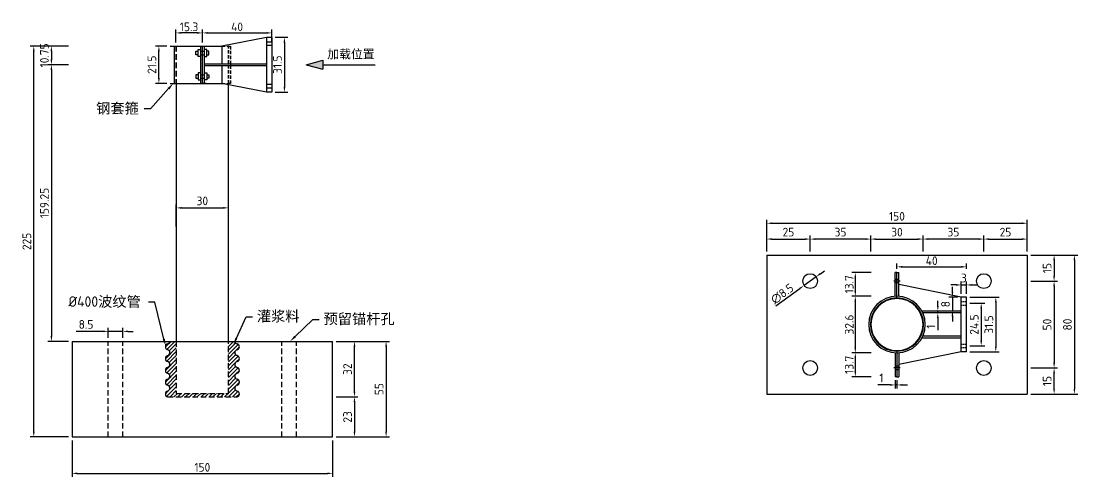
# Model space of a CAD drawing. Header units: millimetres. Extents: x 2537 to 35994, y -14212 to 3650.
# Drawn here: x 15803 to 21889, y -11305 to -8682 of the extents above; entities that cross this region are included whole.
import ezdxf
from ezdxf import colors
from ezdxf.entities.mleader import LeaderData, LeaderLine
from ezdxf.math import Vec2, Vec3

# ---------------------------------------------------------------- set-up
doc = ezdxf.new("R2010")
doc.units = ezdxf.units.MM
doc.linetypes.add('CENTER', pattern=[50.8, 31.75, -6.35, 6.35, -6.35])
doc.linetypes.add('HIDDEN', pattern=[9.525, 6.35, -3.175])
doc.styles.get("Standard").update_dxf_attribs({"font": 'tssdeng.shx'})
doc.dimstyles.new('ISO-25', dxfattribs={"dimtxt": 50, "dimasz": 30, "dimexe": 20, "dimexo": 20, "dimgap": 10, "dimtad": 1, "dimlfac": 0.1, "dimdsep": 46, "dimtxsty": 'Standard', "dimcen": 30, "dimadec": 0, "dimazin": 0, "dimtfac": 1, "dimtmove": 0, "dimatfit": 3, "dimfxl": 0, "dimarcsym": 0})

# ---------------------------------------------------------------- blocks, each defined once
blk = doc.blocks.new('*D118')
at = {"color": 0, "lineweight": -2, "transparency": 16777216}
for p, q in [((17617, -10525.1), (17925, -10525.1)), ((17905, -10555.1), (17905, -11045.1)), ((17617, -11075.1), (17925, -11075.1))]:
    blk.add_line(p, q, dxfattribs=at)
at = {"color": 0, "transparency": 16777216}
for points in [[(17900, -10555.1), (17910, -10555.1), (17905, -10525.1)], [(17900, -11045.1), (17910, -11045.1), (17905, -11075.1)]]:
    blk.add_solid(points, dxfattribs=at)
at = {"layer": 'Defpoints', "color": 0, "transparency": 16777216}
for p in [(17597, -10525.1), (17597, -11075.1), (17905, -11075.1)]:
    blk.add_point(p, dxfattribs=at)
at = {"color": 0, "transparency": 16777216, "insert": (17865, -10800.1), "char_height": 50, "attachment_point": 5, "rotation": 90}
blk.add_mtext('55', dxfattribs=at)
blk = doc.blocks.new('*D119')
at = {"color": 0, "lineweight": -2, "transparency": 16777216}
for p, q in [((17617, -10845.1), (17743, -10845.1)), ((17723, -10875.1), (17723, -11045.1)), ((17617, -11075.1), (17743, -11075.1))]:
    blk.add_line(p, q, dxfattribs=at)
at = {"color": 0, "transparency": 16777216}
for points in [[(17718, -10875.1), (17728, -10875.1), (17723, -10845.1)], [(17718, -11045.1), (17728, -11045.1), (17723, -11075.1)]]:
    blk.add_solid(points, dxfattribs=at)
at = {"layer": 'Defpoints', "color": 0, "transparency": 16777216}
for p in [(17597, -10845.1), (17597, -11075.1), (17723, -11075.1)]:
    blk.add_point(p, dxfattribs=at)
at = {"color": 0, "transparency": 16777216, "insert": (17683, -10960.1), "char_height": 50, "attachment_point": 5, "rotation": 90}
blk.add_mtext('23', dxfattribs=at)
blk = doc.blocks.new('*D120')
at = {"color": 0, "lineweight": -2, "transparency": 16777216}
for p, q in [((16304.5, -10505.1), (16304.5, -10447.6)), ((16389.5, -10505.1), (16389.5, -10447.6)), ((16274.5, -10467.6), (16119.9, -10467.6)), ((16389.5, -10467.6), (16304.5, -10467.6)), ((16419.5, -10467.6), (16449.5, -10467.6))]:
    blk.add_line(p, q, dxfattribs=at)
at = {"color": 0, "transparency": 16777216}
for points in [[(16274.5, -10462.6), (16274.5, -10472.6), (16304.5, -10467.6)], [(16419.5, -10462.6), (16419.5, -10472.6), (16389.5, -10467.6)]]:
    blk.add_solid(points, dxfattribs=at)
at = {"layer": 'Defpoints', "color": 0, "transparency": 16777216}
for p in [(16304.5, -10525.1), (16389.5, -10467.6), (16389.5, -10525.1)]:
    blk.add_point(p, dxfattribs=at)
at = {"color": 0, "transparency": 16777216, "insert": (16177.2, -10427.6), "char_height": 50, "attachment_point": 5}
blk.add_mtext('8.5', dxfattribs=at)
blk = doc.blocks.new('*D121')
at = {"color": 0, "lineweight": -2, "transparency": 16777216}
for p, q in [((16697, -9864.5), (16697, -9736.8)), ((16727, -9756.8), (16967, -9756.8)), ((16997, -9864.5), (16997, -9736.8))]:
    blk.add_line(p, q, dxfattribs=at)
at = {"color": 0, "transparency": 16777216}
for points in [[(16727, -9751.8), (16727, -9761.8), (16697, -9756.8)], [(16967, -9751.8), (16967, -9761.8), (16997, -9756.8)]]:
    blk.add_solid(points, dxfattribs=at)
at = {"layer": 'Defpoints', "color": 0, "transparency": 16777216}
for p in [(16997, -9756.8), (16697, -9884.5), (16997, -9884.5)]:
    blk.add_point(p, dxfattribs=at)
at = {"color": 0, "transparency": 16777216, "insert": (16847, -9716.8), "char_height": 50, "attachment_point": 5}
blk.add_mtext('30', dxfattribs=at)
blk = doc.blocks.new('*D122')
at = {"color": 0, "lineweight": -2, "transparency": 16777216}
for p, q in [((17617, -10525.1), (17743, -10525.1)), ((17723, -10815.1), (17723, -10555.1)), ((17617, -10845.1), (17743, -10845.1))]:
    blk.add_line(p, q, dxfattribs=at)
at = {"color": 0, "transparency": 16777216}
for points in [[(17718, -10555.1), (17728, -10555.1), (17723, -10525.1)], [(17718, -10815.1), (17728, -10815.1), (17723, -10845.1)]]:
    blk.add_solid(points, dxfattribs=at)
at = {"layer": 'Defpoints', "color": 0, "transparency": 16777216}
for p in [(17597, -10525.1), (17723, -10525.1), (17597, -10845.1)]:
    blk.add_point(p, dxfattribs=at)
at = {"color": 0, "transparency": 16777216, "insert": (17683, -10685.1), "char_height": 50, "attachment_point": 5, "rotation": 90}
blk.add_mtext('32', dxfattribs=at)
blk = doc.blocks.new('*D123')
at = {"color": 0, "lineweight": -2, "transparency": 16777216}
for p, q in [((16077, -8825.1), (15856.3, -8825.1)), ((15876.3, -11045.1), (15876.3, -8855.1)), ((16077, -11075.1), (15856.3, -11075.1))]:
    blk.add_line(p, q, dxfattribs=at)
at = {"color": 0, "transparency": 16777216}
for points in [[(15871.3, -8855.1), (15881.3, -8855.1), (15876.3, -8825.1)], [(15871.3, -11045.1), (15881.3, -11045.1), (15876.3, -11075.1)]]:
    blk.add_solid(points, dxfattribs=at)
at = {"layer": 'Defpoints', "color": 0, "transparency": 16777216}
for p in [(15876.3, -8825.1), (16097, -8825.1), (16097, -11075.1)]:
    blk.add_point(p, dxfattribs=at)
at = {"color": 0, "transparency": 16777216, "insert": (15836.3, -9950.1), "char_height": 50, "attachment_point": 5, "rotation": 90}
blk.add_mtext('225', dxfattribs=at)
blk = doc.blocks.new('*D124')
at = {"color": 0, "lineweight": -2, "transparency": 16777216}
for p, q in [((16077, -8932.6), (15957.6, -8932.6)), ((15977.6, -8962.6), (15977.6, -10495.1)), ((16077, -10525.1), (15957.6, -10525.1))]:
    blk.add_line(p, q, dxfattribs=at)
at = {"color": 0, "transparency": 16777216}
for points in [[(15972.6, -8962.6), (15982.6, -8962.6), (15977.6, -8932.6)], [(15972.6, -10495.1), (15982.6, -10495.1), (15977.6, -10525.1)]]:
    blk.add_solid(points, dxfattribs=at)
at = {"layer": 'Defpoints', "color": 0, "transparency": 16777216}
for p in [(16097, -8932.6), (15977.6, -10525.1), (16097, -10525.1)]:
    blk.add_point(p, dxfattribs=at)
at = {"color": 0, "transparency": 16777216, "insert": (15937.6, -9728.9), "char_height": 50, "attachment_point": 5, "rotation": 90}
blk.add_mtext('159.25', dxfattribs=at)
blk = doc.blocks.new('*D125')
at = {"color": 0, "lineweight": -2, "transparency": 16777216}
for p, q in [((16077, -8825.1), (15957.6, -8825.1)), ((15977.6, -8855.1), (15977.6, -8902.6)), ((16077, -8932.6), (15957.6, -8932.6))]:
    blk.add_line(p, q, dxfattribs=at)
at = {"color": 0, "transparency": 16777216}
for points in [[(15972.6, -8855.1), (15982.6, -8855.1), (15977.6, -8825.1)], [(15972.6, -8902.6), (15982.6, -8902.6), (15977.6, -8932.6)]]:
    blk.add_solid(points, dxfattribs=at)
at = {"layer": 'Defpoints', "color": 0, "transparency": 16777216}
for p in [(16097, -8825.1), (15977.6, -8932.6), (16097, -8932.6)]:
    blk.add_point(p, dxfattribs=at)
at = {"color": 0, "transparency": 16777216, "insert": (15937.6, -8878.9), "char_height": 50, "attachment_point": 5, "rotation": 90}
blk.add_mtext('10.75', dxfattribs=at)
blk = doc.blocks.new('*D128')
at = {"color": 0, "lineweight": -2, "transparency": 16777216}
for p, q in [((20096.9, -10008.5), (20096.9, -9825.3)), ((20126.9, -9845.3), (21566.9, -9845.3)), ((21596.9, -10008.5), (21596.9, -9825.3))]:
    blk.add_line(p, q, dxfattribs=at)
at = {"color": 0, "transparency": 16777216}
for points in [[(20126.9, -9840.3), (20126.9, -9850.3), (20096.9, -9845.3)], [(21566.9, -9840.3), (21566.9, -9850.3), (21596.9, -9845.3)]]:
    blk.add_solid(points, dxfattribs=at)
at = {"layer": 'Defpoints', "color": 0, "transparency": 16777216}
for p in [(21596.9, -9845.3), (20096.9, -10028.5), (21596.9, -10028.5)]:
    blk.add_point(p, dxfattribs=at)
at = {"color": 0, "transparency": 16777216, "insert": (20846.9, -9805.3), "char_height": 50, "attachment_point": 5}
blk.add_mtext('150', dxfattribs=at)
blk = doc.blocks.new('*D127')
at = {"color": 0, "lineweight": -2, "transparency": 16777216}
for p, q in [((20696.9, -10008.5), (20696.9, -9916.4)), ((20996.9, -10008.5), (20996.9, -9916.4)), ((20726.9, -9936.4), (20966.9, -9936.4))]:
    blk.add_line(p, q, dxfattribs=at)
at = {"color": 0, "transparency": 16777216}
for points in [[(20726.9, -9931.4), (20726.9, -9941.4), (20696.9, -9936.4)], [(20966.9, -9931.4), (20966.9, -9941.4), (20996.9, -9936.4)]]:
    blk.add_solid(points, dxfattribs=at)
at = {"layer": 'Defpoints', "color": 0, "transparency": 16777216}
for p in [(20996.9, -9936.4), (20696.9, -10028.5), (20996.9, -10028.5)]:
    blk.add_point(p, dxfattribs=at)
at = {"color": 0, "transparency": 16777216, "insert": (20846.9, -9896.4), "char_height": 50, "attachment_point": 5}
blk.add_mtext('30', dxfattribs=at)
blk = doc.blocks.new('*D130')
at = {"color": 0, "lineweight": -2, "transparency": 16777216}
for p, q in [((21346.9, -10008.5), (21346.9, -9916.4)), ((21596.9, -10008.5), (21596.9, -9916.4)), ((21376.9, -9936.4), (21566.9, -9936.4))]:
    blk.add_line(p, q, dxfattribs=at)
at = {"color": 0, "transparency": 16777216}
for points in [[(21376.9, -9931.4), (21376.9, -9941.4), (21346.9, -9936.4)], [(21566.9, -9931.4), (21566.9, -9941.4), (21596.9, -9936.4)]]:
    blk.add_solid(points, dxfattribs=at)
at = {"layer": 'Defpoints', "color": 0, "transparency": 16777216}
for p in [(21596.9, -9936.4), (21346.9, -10028.5), (21596.9, -10028.5)]:
    blk.add_point(p, dxfattribs=at)
at = {"color": 0, "transparency": 16777216, "insert": (21471.9, -9896.4), "char_height": 50, "attachment_point": 5}
blk.add_mtext('25', dxfattribs=at)
blk = doc.blocks.new('*D131')
at = {"color": 0, "lineweight": -2, "transparency": 16777216}
for p, q in [((20996.9, -10008.5), (20996.9, -9916.4)), ((21346.9, -10008.5), (21346.9, -9916.4)), ((21316.9, -9936.4), (21026.9, -9936.4))]:
    blk.add_line(p, q, dxfattribs=at)
at = {"color": 0, "transparency": 16777216}
for points in [[(21026.9, -9931.4), (21026.9, -9941.4), (20996.9, -9936.4)], [(21316.9, -9931.4), (21316.9, -9941.4), (21346.9, -9936.4)]]:
    blk.add_solid(points, dxfattribs=at)
at = {"layer": 'Defpoints', "color": 0, "transparency": 16777216}
for p in [(20996.9, -9936.4), (20996.9, -10028.5), (21346.9, -10028.5)]:
    blk.add_point(p, dxfattribs=at)
at = {"color": 0, "transparency": 16777216, "insert": (21171.9, -9896.4), "char_height": 50, "attachment_point": 5}
blk.add_mtext('35', dxfattribs=at)
blk = doc.blocks.new('*D132')
at = {"color": 0, "lineweight": -2, "transparency": 16777216}
for p, q in [((20346.9, -10008.5), (20346.9, -9916.4)), ((20696.9, -10008.5), (20696.9, -9916.4)), ((20666.9, -9936.4), (20376.9, -9936.4))]:
    blk.add_line(p, q, dxfattribs=at)
at = {"color": 0, "transparency": 16777216}
for points in [[(20376.9, -9931.4), (20376.9, -9941.4), (20346.9, -9936.4)], [(20666.9, -9931.4), (20666.9, -9941.4), (20696.9, -9936.4)]]:
    blk.add_solid(points, dxfattribs=at)
at = {"layer": 'Defpoints', "color": 0, "transparency": 16777216}
for p in [(20346.9, -9936.4), (20346.9, -10028.5), (20696.9, -10028.5)]:
    blk.add_point(p, dxfattribs=at)
at = {"color": 0, "transparency": 16777216, "insert": (20521.9, -9896.4), "char_height": 50, "attachment_point": 5}
blk.add_mtext('35', dxfattribs=at)
blk = doc.blocks.new('*D133')
at = {"color": 0, "lineweight": -2, "transparency": 16777216}
for p, q in [((20096.9, -10008.5), (20096.9, -9916.4)), ((20346.9, -10008.5), (20346.9, -9916.4)), ((20126.9, -9936.4), (20316.9, -9936.4))]:
    blk.add_line(p, q, dxfattribs=at)
at = {"color": 0, "transparency": 16777216}
for points in [[(20126.9, -9931.4), (20126.9, -9941.4), (20096.9, -9936.4)], [(20316.9, -9931.4), (20316.9, -9941.4), (20346.9, -9936.4)]]:
    blk.add_solid(points, dxfattribs=at)
at = {"layer": 'Defpoints', "color": 0, "transparency": 16777216}
for p in [(20346.9, -9936.4), (20096.9, -10028.5), (20346.9, -10028.5)]:
    blk.add_point(p, dxfattribs=at)
at = {"color": 0, "transparency": 16777216, "insert": (20221.9, -9896.4), "char_height": 50, "attachment_point": 5}
blk.add_mtext('25', dxfattribs=at)
blk = doc.blocks.new('*D134')
at = {"color": 0, "lineweight": -2, "transparency": 16777216}
for p, q in [((21616.9, -10028.5), (21771.7, -10028.5)), ((21751.7, -10058.5), (21751.7, -10148.5)), ((21616.9, -10178.5), (21771.7, -10178.5))]:
    blk.add_line(p, q, dxfattribs=at)
at = {"color": 0, "transparency": 16777216}
for points in [[(21746.7, -10058.5), (21756.7, -10058.5), (21751.7, -10028.5)], [(21746.7, -10148.5), (21756.7, -10148.5), (21751.7, -10178.5)]]:
    blk.add_solid(points, dxfattribs=at)
at = {"layer": 'Defpoints', "color": 0, "transparency": 16777216}
for p in [(21596.9, -10028.5), (21596.9, -10178.5), (21751.7, -10178.5)]:
    blk.add_point(p, dxfattribs=at)
at = {"color": 0, "transparency": 16777216, "insert": (21711.7, -10103.5), "char_height": 50, "attachment_point": 5, "rotation": 90}
blk.add_mtext('15', dxfattribs=at)
blk = doc.blocks.new('*D135')
at = {"color": 0, "lineweight": -2, "transparency": 16777216}
for p, q in [((21616.9, -10178.5), (21771.7, -10178.5)), ((21751.7, -10208.5), (21751.7, -10648.5)), ((21616.9, -10678.5), (21771.7, -10678.5))]:
    blk.add_line(p, q, dxfattribs=at)
at = {"color": 0, "transparency": 16777216}
for points in [[(21746.7, -10208.5), (21756.7, -10208.5), (21751.7, -10178.5)], [(21746.7, -10648.5), (21756.7, -10648.5), (21751.7, -10678.5)]]:
    blk.add_solid(points, dxfattribs=at)
at = {"layer": 'Defpoints', "color": 0, "transparency": 16777216}
for p in [(21596.9, -10178.5), (21596.9, -10678.5), (21751.7, -10678.5)]:
    blk.add_point(p, dxfattribs=at)
at = {"color": 0, "transparency": 16777216, "insert": (21711.7, -10428.5), "char_height": 50, "attachment_point": 5, "rotation": 90}
blk.add_mtext('50', dxfattribs=at)
blk = doc.blocks.new('*D136')
at = {"color": 0, "lineweight": -2, "transparency": 16777216}
for p, q in [((21616.9, -10678.5), (21771.7, -10678.5)), ((21751.7, -10798.5), (21751.7, -10708.5)), ((21616.9, -10828.5), (21771.7, -10828.5))]:
    blk.add_line(p, q, dxfattribs=at)
at = {"color": 0, "transparency": 16777216}
for points in [[(21746.7, -10708.5), (21756.7, -10708.5), (21751.7, -10678.5)], [(21746.7, -10798.5), (21756.7, -10798.5), (21751.7, -10828.5)]]:
    blk.add_solid(points, dxfattribs=at)
at = {"layer": 'Defpoints', "color": 0, "transparency": 16777216}
for p in [(21596.9, -10678.5), (21751.7, -10678.5), (21596.9, -10828.5)]:
    blk.add_point(p, dxfattribs=at)
at = {"color": 0, "transparency": 16777216, "insert": (21711.7, -10753.5), "char_height": 50, "attachment_point": 5, "rotation": 90}
blk.add_mtext('15', dxfattribs=at)
blk = doc.blocks.new('*D137')
at = {"color": 0, "lineweight": -2, "transparency": 16777216}
for p, q in [((21616.9, -10028.5), (21888.6, -10028.5)), ((21868.6, -10058.5), (21868.6, -10798.5)), ((21616.9, -10828.5), (21888.6, -10828.5))]:
    blk.add_line(p, q, dxfattribs=at)
at = {"color": 0, "transparency": 16777216}
for points in [[(21863.6, -10058.5), (21873.6, -10058.5), (21868.6, -10028.5)], [(21863.6, -10798.5), (21873.6, -10798.5), (21868.6, -10828.5)]]:
    blk.add_solid(points, dxfattribs=at)
at = {"layer": 'Defpoints', "color": 0, "transparency": 16777216}
for p in [(21596.9, -10028.5), (21596.9, -10828.5), (21868.6, -10828.5)]:
    blk.add_point(p, dxfattribs=at)
at = {"color": 0, "transparency": 16777216, "insert": (21828.6, -10428.5), "char_height": 50, "attachment_point": 5, "rotation": 90}
blk.add_mtext('80', dxfattribs=at)
blk = doc.blocks.new('*D138')
at = {"color": 0, "lineweight": -2, "transparency": 16777216}
for p, q in [((16642, -8825.1), (16576.7, -8825.1)), ((16596.7, -9010.1), (16596.7, -8855.1)), ((16642, -9040.1), (16576.7, -9040.1))]:
    blk.add_line(p, q, dxfattribs=at)
at = {"color": 0, "transparency": 16777216}
for points in [[(16591.7, -8855.1), (16601.7, -8855.1), (16596.7, -8825.1)], [(16591.7, -9010.1), (16601.7, -9010.1), (16596.7, -9040.1)]]:
    blk.add_solid(points, dxfattribs=at)
at = {"layer": 'Defpoints', "color": 0, "transparency": 16777216}
for p in [(16596.7, -8825.1), (16662, -8825.1), (16662, -9040.1)]:
    blk.add_point(p, dxfattribs=at)
at = {"color": 0, "transparency": 16777216, "insert": (16556.7, -8932.6), "char_height": 50, "attachment_point": 5, "rotation": 90}
blk.add_mtext('21.5', dxfattribs=at)
blk = doc.blocks.new('*D139')
at = {"color": 0, "lineweight": -2, "transparency": 16777216}
for p, q in [((17267, -8775.1), (17339.5, -8775.1)), ((17319.5, -8805.1), (17319.5, -9060.1)), ((17267, -9090.1), (17339.5, -9090.1))]:
    blk.add_line(p, q, dxfattribs=at)
at = {"color": 0, "transparency": 16777216}
for points in [[(17314.5, -8805.1), (17324.5, -8805.1), (17319.5, -8775.1)], [(17314.5, -9060.1), (17324.5, -9060.1), (17319.5, -9090.1)]]:
    blk.add_solid(points, dxfattribs=at)
at = {"layer": 'Defpoints', "color": 0, "transparency": 16777216}
for p in [(17247, -8775.1), (17247, -9090.1), (17319.5, -9090.1)]:
    blk.add_point(p, dxfattribs=at)
at = {"color": 0, "transparency": 16777216, "insert": (17279.5, -8932.6), "char_height": 50, "attachment_point": 5, "rotation": 90}
blk.add_mtext('31.5', dxfattribs=at)
blk = doc.blocks.new('*D144')
at = {"color": 0, "lineweight": -2, "transparency": 16777216}
for p, q in [((20381.3, -10153.5), (20312.5, -10203.4)), ((20405.6, -10136), (20429.9, -10118.4)), ((20149.6, -10321.4), (20288.2, -10221))]:
    blk.add_line(p, q, dxfattribs=at)
at = {"color": 0, "transparency": 16777216}
for points in [[(20402.7, -10131.9), (20408.6, -10140), (20381.3, -10153.5)], [(20285.3, -10216.9), (20291.1, -10225), (20312.5, -10203.4)]]:
    blk.add_solid(points, dxfattribs=at)
at = {"layer": 'Defpoints', "color": 0, "transparency": 16777216}
for p in [(20381.3, -10153.5), (20312.5, -10203.4)]:
    blk.add_point(p, dxfattribs=at)
at = {"color": 0, "transparency": 16777216, "insert": (20186.2, -10251.6), "char_height": 50, "attachment_point": 5, "rotation": 35.90374}
blk.add_mtext('∅8.5', dxfattribs=at)
blk = doc.blocks.new('*D145')
at = {"color": 0, "lineweight": -2, "transparency": 16777216}
for p, q in [((16097, -11095.1), (16097, -11305.2)), ((17597, -11095.1), (17597, -11305.2)), ((16127, -11285.2), (17567, -11285.2))]:
    blk.add_line(p, q, dxfattribs=at)
at = {"color": 0, "transparency": 16777216}
for points in [[(16127, -11280.2), (16127, -11290.2), (16097, -11285.2)], [(17567, -11280.2), (17567, -11290.2), (17597, -11285.2)]]:
    blk.add_solid(points, dxfattribs=at)
at = {"layer": 'Defpoints', "color": 0, "transparency": 16777216}
for p in [(16097, -11075.1), (17597, -11075.1), (17597, -11285.2)]:
    blk.add_point(p, dxfattribs=at)
at = {"color": 0, "transparency": 16777216, "insert": (16847, -11250.2), "char_height": 50, "attachment_point": 5}
blk.add_mtext('150', dxfattribs=at)
blk = doc.blocks.new('*D304')
at = {"color": 0, "lineweight": -2, "transparency": 16777216}
for p, q in [((20836.9, -10748.5), (20836.9, -10796.1)), ((20846.9, -10748.5), (20846.9, -10796.1)), ((20806.9, -10776.1), (20737.3, -10776.1)), ((20846.9, -10776.1), (20836.9, -10776.1)), ((20876.9, -10776.1), (20906.9, -10776.1))]:
    blk.add_line(p, q, dxfattribs=at)
at = {"color": 0, "transparency": 16777216}
for points in [[(20806.9, -10771.1), (20806.9, -10781.1), (20836.9, -10776.1)], [(20876.9, -10771.1), (20876.9, -10781.1), (20846.9, -10776.1)]]:
    blk.add_solid(points, dxfattribs=at)
at = {"layer": 'Defpoints', "color": 0, "transparency": 16777216}
for p in [(20836.9, -10728.5), (20846.9, -10728.5), (20836.9, -10776.1)]:
    blk.add_point(p, dxfattribs=at)
at = {"color": 0, "transparency": 16777216, "insert": (20757.1, -10736.1), "char_height": 50, "attachment_point": 5}
blk.add_mtext('1', dxfattribs=at)
blk = doc.blocks.new('*D306')
at = {"color": 0, "lineweight": -2, "transparency": 16777216}
for p, q in [((21266.9, -10271), (21436, -10271)), ((21416, -10301), (21416, -10556)), ((21266.9, -10586), (21436, -10586))]:
    blk.add_line(p, q, dxfattribs=at)
at = {"color": 0, "transparency": 16777216}
for points in [[(21411, -10301), (21421, -10301), (21416, -10271)], [(21411, -10556), (21421, -10556), (21416, -10586)]]:
    blk.add_solid(points, dxfattribs=at)
at = {"layer": 'Defpoints', "color": 0, "transparency": 16777216}
for p in [(21246.9, -10271), (21246.9, -10586), (21416, -10586)]:
    blk.add_point(p, dxfattribs=at)
at = {"color": 0, "transparency": 16777216, "insert": (21376, -10428.5), "char_height": 50, "attachment_point": 5, "rotation": 90}
blk.add_mtext('31.5', dxfattribs=at)
blk = doc.blocks.new('*D307')
at = {"color": 0, "lineweight": -2, "transparency": 16777216}
for p, q in [((21186.9, -10200.5), (21156.9, -10200.5)), ((21216.9, -10251), (21216.9, -10180.5)), ((21216.9, -10200.5), (21246.9, -10200.5)), ((21246.9, -10251), (21246.9, -10180.5)), ((21276.9, -10200.5), (21306.9, -10200.5))]:
    blk.add_line(p, q, dxfattribs=at)
at = {"color": 0, "transparency": 16777216}
for points in [[(21186.9, -10195.5), (21186.9, -10205.5), (21216.9, -10200.5)], [(21276.9, -10195.5), (21276.9, -10205.5), (21246.9, -10200.5)]]:
    blk.add_solid(points, dxfattribs=at)
at = {"layer": 'Defpoints', "color": 0, "transparency": 16777216}
for p in [(21246.9, -10200.5), (21216.9, -10271), (21246.9, -10271)]:
    blk.add_point(p, dxfattribs=at)
at = {"color": 0, "transparency": 16777216, "insert": (21231.9, -10160.5), "char_height": 50, "attachment_point": 5}
blk.add_mtext('3', dxfattribs=at)
blk = doc.blocks.new('*D308')
at = {"color": 0, "lineweight": -2, "transparency": 16777216}
for p, q in [((21082.2, -10321), (21082.2, -10291)), ((21086.2, -10351), (21062.2, -10351)), ((21086.2, -10361), (21062.2, -10361)), ((21082.2, -10351), (21082.2, -10361)), ((21082.2, -10391), (21082.2, -10460.6))]:
    blk.add_line(p, q, dxfattribs=at)
at = {"color": 0, "transparency": 16777216}
for points in [[(21077.2, -10321), (21087.2, -10321), (21082.2, -10351)], [(21077.2, -10391), (21087.2, -10391), (21082.2, -10361)]]:
    blk.add_solid(points, dxfattribs=at)
at = {"layer": 'Defpoints', "color": 0, "transparency": 16777216}
for p in [(21082.2, -10361), (21106.2, -10351), (21106.2, -10361)]:
    blk.add_point(p, dxfattribs=at)
at = {"color": 0, "transparency": 16777216, "insert": (21042.2, -10440.8), "char_height": 50, "attachment_point": 5, "rotation": 90}
blk.add_mtext('1', dxfattribs=at)
blk = doc.blocks.new('*D303')
at = {"color": 0, "lineweight": -2, "transparency": 16777216}
for p, q in [((21266.9, -10306), (21351.9, -10306)), ((21331.9, -10336), (21331.9, -10521)), ((21266.9, -10551), (21351.9, -10551))]:
    blk.add_line(p, q, dxfattribs=at)
at = {"color": 0, "transparency": 16777216}
for points in [[(21326.9, -10336), (21336.9, -10336), (21331.9, -10306)], [(21326.9, -10521), (21336.9, -10521), (21331.9, -10551)]]:
    blk.add_solid(points, dxfattribs=at)
at = {"layer": 'Defpoints', "color": 0, "transparency": 16777216}
for p in [(21246.9, -10306), (21246.9, -10551), (21331.9, -10551)]:
    blk.add_point(p, dxfattribs=at)
at = {"color": 0, "transparency": 16777216, "insert": (21291.9, -10428.5), "char_height": 50, "attachment_point": 5, "rotation": 90}
blk.add_mtext('24.5', dxfattribs=at)
blk = doc.blocks.new('*D309')
at = {"color": 0, "lineweight": -2, "transparency": 16777216}
for p, q in [((21166.3, -10241), (21166.3, -10211)), ((21196.9, -10271), (21146.3, -10271)), ((21166.3, -10271), (21166.3, -10351)), ((21196.9, -10351), (21146.3, -10351)), ((21166.3, -10381), (21166.3, -10411))]:
    blk.add_line(p, q, dxfattribs=at)
at = {"color": 0, "transparency": 16777216}
for points in [[(21161.3, -10241), (21171.3, -10241), (21166.3, -10271)], [(21161.3, -10381), (21171.3, -10381), (21166.3, -10351)]]:
    blk.add_solid(points, dxfattribs=at)
at = {"layer": 'Defpoints', "color": 0, "transparency": 16777216}
for p in [(21216.9, -10271), (21166.3, -10351), (21216.9, -10351)]:
    blk.add_point(p, dxfattribs=at)
at = {"color": 0, "transparency": 16777216, "insert": (21126.3, -10311), "char_height": 50, "attachment_point": 5, "rotation": 90}
blk.add_mtext('8', dxfattribs=at)
blk = doc.blocks.new('*D312')
at = {"color": 0, "lineweight": -2, "transparency": 16777216}
for p, q in [((20846.9, -10108.5), (20846.9, -10076.3)), ((20876.9, -10096.3), (21216.9, -10096.3)), ((21246.9, -10108.5), (21246.9, -10076.3))]:
    blk.add_line(p, q, dxfattribs=at)
at = {"color": 0, "transparency": 16777216}
for points in [[(20876.9, -10091.3), (20876.9, -10101.3), (20846.9, -10096.3)], [(21216.9, -10091.3), (21216.9, -10101.3), (21246.9, -10096.3)]]:
    blk.add_solid(points, dxfattribs=at)
at = {"layer": 'Defpoints', "color": 0, "transparency": 16777216}
for p in [(21246.9, -10096.3), (20846.9, -10128.5), (21246.9, -10128.5)]:
    blk.add_point(p, dxfattribs=at)
at = {"color": 0, "transparency": 16777216, "insert": (21046.9, -10061.3), "char_height": 50, "attachment_point": 5}
blk.add_mtext('40', dxfattribs=at)
blk = doc.blocks.new('*D313')
at = {"color": 0, "lineweight": -2, "transparency": 16777216}
for p, q in [((20698, -10128.5), (20587, -10128.5)), ((20607, -10158.5), (20607, -10235.5)), ((20698, -10265.5), (20587, -10265.5))]:
    blk.add_line(p, q, dxfattribs=at)
at = {"color": 0, "transparency": 16777216}
for points in [[(20602, -10158.5), (20612, -10158.5), (20607, -10128.5)], [(20602, -10235.5), (20612, -10235.5), (20607, -10265.5)]]:
    blk.add_solid(points, dxfattribs=at)
at = {"layer": 'Defpoints', "color": 0, "transparency": 16777216}
for p in [(20718, -10128.5), (20607, -10265.5), (20718, -10265.5)]:
    blk.add_point(p, dxfattribs=at)
at = {"color": 0, "transparency": 16777216, "insert": (20572, -10197), "char_height": 50, "attachment_point": 5, "rotation": 90}
blk.add_mtext('13.7', dxfattribs=at)
blk = doc.blocks.new('*D314')
at = {"color": 0, "lineweight": -2, "transparency": 16777216}
for p, q in [((20698, -10265.5), (20587, -10265.5)), ((20607, -10295.5), (20607, -10561.5)), ((20698, -10591.5), (20587, -10591.5))]:
    blk.add_line(p, q, dxfattribs=at)
at = {"color": 0, "transparency": 16777216}
for points in [[(20602, -10295.5), (20612, -10295.5), (20607, -10265.5)], [(20602, -10561.5), (20612, -10561.5), (20607, -10591.5)]]:
    blk.add_solid(points, dxfattribs=at)
at = {"layer": 'Defpoints', "color": 0, "transparency": 16777216}
for p in [(20718, -10265.5), (20607, -10591.5), (20718, -10591.5)]:
    blk.add_point(p, dxfattribs=at)
at = {"color": 0, "transparency": 16777216, "insert": (20572, -10428.5), "char_height": 50, "attachment_point": 5, "rotation": 90}
blk.add_mtext('32.6', dxfattribs=at)
blk = doc.blocks.new('*D315')
at = {"color": 0, "lineweight": -2, "transparency": 16777216}
for p, q in [((20698, -10591.5), (20587, -10591.5)), ((20607, -10621.5), (20607, -10698.5)), ((20698, -10728.5), (20587, -10728.5))]:
    blk.add_line(p, q, dxfattribs=at)
at = {"color": 0, "transparency": 16777216}
for points in [[(20602, -10621.5), (20612, -10621.5), (20607, -10591.5)], [(20602, -10698.5), (20612, -10698.5), (20607, -10728.5)]]:
    blk.add_solid(points, dxfattribs=at)
at = {"layer": 'Defpoints', "color": 0, "transparency": 16777216}
for p in [(20718, -10591.5), (20607, -10728.5), (20718, -10728.5)]:
    blk.add_point(p, dxfattribs=at)
at = {"color": 0, "transparency": 16777216, "insert": (20572, -10660), "char_height": 50, "attachment_point": 5, "rotation": 90}
blk.add_mtext('13.7', dxfattribs=at)
blk = doc.blocks.new('*D316')
at = {"color": 0, "lineweight": -2, "transparency": 16777216}
for p, q in [((16847, -8805.1), (16847, -8729.7)), ((16877, -8749.7), (17217, -8749.7)), ((17247, -8805.1), (17247, -8729.7))]:
    blk.add_line(p, q, dxfattribs=at)
at = {"color": 0, "transparency": 16777216}
for points in [[(16877, -8744.7), (16877, -8754.7), (16847, -8749.7)], [(17217, -8744.7), (17217, -8754.7), (17247, -8749.7)]]:
    blk.add_solid(points, dxfattribs=at)
at = {"layer": 'Defpoints', "color": 0, "transparency": 16777216}
for p in [(17247, -8749.7), (16847, -8825.1), (17247, -8825.1)]:
    blk.add_point(p, dxfattribs=at)
at = {"color": 0, "transparency": 16777216, "insert": (17047, -8714.7), "char_height": 50, "attachment_point": 5}
blk.add_mtext('40', dxfattribs=at)
blk = doc.blocks.new('*D317')
at = {"color": 0, "lineweight": -2, "transparency": 16777216}
for p, q in [((16694, -8805.1), (16694, -8729.7)), ((16817, -8749.7), (16724, -8749.7)), ((16847, -8805.1), (16847, -8729.7))]:
    blk.add_line(p, q, dxfattribs=at)
at = {"color": 0, "transparency": 16777216}
for points in [[(16724, -8744.7), (16724, -8754.7), (16694, -8749.7)], [(16817, -8744.7), (16817, -8754.7), (16847, -8749.7)]]:
    blk.add_solid(points, dxfattribs=at)
at = {"layer": 'Defpoints', "color": 0, "transparency": 16777216}
for p in [(16694, -8749.7), (16694, -8825.1), (16847, -8825.1)]:
    blk.add_point(p, dxfattribs=at)
at = {"color": 0, "transparency": 16777216, "insert": (16770.5, -8714.7), "char_height": 50, "attachment_point": 5}
blk.add_mtext('15.3', dxfattribs=at)

msp = doc.modelspace()

# ---------------------------------------------------------------- hatches: boundary and pattern name
h = msp.add_hatch(color=256)
h.dxf.hatch_style = 1
h.paths.add_polyline_path([(17541.24, -8958.523), (17541.24, -8906.759), (17444.647, -8932.641)])
h = msp.add_hatch()
h.set_pattern_fill('PLASTI', color=256, scale=5)
h.paths.add_polyline_path([(20846.917, -10275.473, 1), (20846.917, -10581.473, 1)])
h.paths.add_polyline_path([(20846.917, -10278.473, -1), (20846.917, -10578.473, -1)], flags=16)
h = msp.add_hatch()
h.set_pattern_fill('ANSI31', color=256, scale=5)
h.set_pattern_definition([(45, (2512.815, -4316.105), (-11.22532, 11.22532), [])])
h.paths.add_polyline_path([(16697.004, -10525.141), (16659.747, -10525.141, -0.29149766), (16647.004, -10539.141, 0.76470588), (16647.004, -10573.141, -0.76470588), (16647.004, -10607.141, 0.76470588), (16647.004, -10641.141, -0.76470588), (16647.004, -10675.141, 0.76470588), (16647.004, -10709.141, -0.76470588), (16647.004, -10743.141, 0.76470588), (16647.004, -10777.141, -0.76470588), (16647.004, -10811.141, 0.76470588), (16647.004, -10845.141), (17047.004, -10845.141, 0.76470588), (17047.004, -10811.141, -0.76470588), (17047.004, -10777.141, 0.76470588), (17047.004, -10743.141, -0.76470588), (17047.004, -10709.141, 0.76470588), (17047.004, -10675.141, -0.76470588), (17047.004, -10641.141, 0.76470588), (17047.004, -10607.141, -0.76470588), (17047.004, -10573.141, 0.76470588), (17047.004, -10539.141, -0.29149766), (17034.262, -10525.141), (16997.004, -10525.141), (16997.004, -10825.141), (16697.004, -10825.141)])

# ---------------------------------------------------------------- linework, layer by layer
for p, q in [((17217.004, -8775.141), (16959.044, -8825.141)), ((17217.004, -8775.141), (17217.004, -9090.141)), ((17247.004, -8775.141), (17217.004, -8775.141)), ((17247.004, -8775.141), (17247.004, -9090.141)), ((16662.004, -8825.141), (16959.044, -8825.141)), ((16684.004, -8825.141), (16684.004, -9040.141)), ((16782.004, -8825.141), (16912.004, -8825.141)), ((16809.004, -8875.141), (16809.004, -8855.141)), ((16809.004, -8855.141), (16822.004, -8855.141)), ((16822.004, -8875.141), (16809.004, -8875.141)), ((16822.004, -8885.141), (16822.004, -8845.141)), ((16822.004, -8845.141), (16837.004, -8845.141)), ((16837.004, -8825.141), (16837.004, -9040.141)), ((16847.004, -9040.141), (16847.004, -8825.141)), ((16857.004, -8825.141), (16857.004, -9040.141)), ((16872.004, -8845.141), (16857.004, -8845.141)), ((16872.004, -8885.141), (16872.004, -8845.141)), ((16885.004, -8855.141), (16872.004, -8855.141)), ((16872.004, -8875.141), (16885.004, -8875.141)), ((16885.004, -8875.141), (16885.004, -8855.141)), ((16959.044, -8825.141), (16959.044, -8927.641)), ((16837.004, -8885.141), (16822.004, -8885.141)), ((16857.004, -8885.141), (16872.004, -8885.141)), ((16857.004, -8927.641), (17212.004, -8927.641)), ((16857.004, -8937.641), (17212.004, -8937.641)), ((16959.044, -8937.641), (16959.044, -9040.141)), ((17444.647, -8932.641), (17541.24, -8906.759)), ((17444.647, -8932.641), (17541.24, -8958.523)), ((17541.24, -8906.759), (17541.24, -8958.523)), ((17541.24, -8932.641), (17841.24, -8932.641)), ((16822.004, -8990.141), (16809.004, -8990.141)), ((16809.004, -8990.141), (16809.004, -9010.141)), ((16837.004, -8980.141), (16822.004, -8980.141)), ((16822.004, -8980.141), (16822.004, -9020.141)), ((16857.004, -8980.141), (16872.004, -8980.141)), ((16872.004, -8980.141), (16872.004, -9020.141)), ((16872.004, -8990.141), (16885.004, -8990.141)), ((16885.004, -8990.141), (16885.004, -9010.141)), ((16662.004, -9040.141), (16697.004, -9040.141)), ((16697.004, -9040.141), (16697.004, -10525.141)), ((16697.004, -9040.141), (16959.044, -9040.141)), ((16809.004, -9010.141), (16822.004, -9010.141)), ((16822.004, -9020.141), (16837.004, -9020.141)), ((16825.004, -9040.141), (16847.004, -9040.141)), ((16869.004, -9040.141), (16847.004, -9040.141)), ((16872.004, -9020.141), (16857.004, -9020.141)), ((16885.004, -9010.141), (16872.004, -9010.141)), ((17217.004, -9090.141), (16959.044, -9040.141)), ((16997.004, -10525.141), (16997.004, -9047.644)), ((17247.004, -9090.141), (17217.004, -9090.141)), ((20096.917, -10028.473), (20096.917, -10828.473)), ((20096.917, -10028.473), (21596.917, -10028.473)), ((21596.917, -10028.473), (21596.917, -10828.473)), ((20836.917, -10265.78), (20836.917, -10128.473)), ((20846.917, -10128.473), (20836.917, -10128.473)), ((20846.917, -10275.473), (20846.917, -10128.473)), ((20846.917, -10275.473), (20846.917, -10128.473)), ((20846.917, -10128.473), (20856.917, -10128.473)), ((20856.917, -10265.78), (20856.917, -10128.473)), ((21216.917, -10270.973), (20856.917, -10198.473)), ((21216.917, -10585.973), (21216.917, -10270.973)), ((21246.917, -10270.973), (21216.917, -10270.973)), ((21246.917, -10585.973), (21246.917, -10270.973)), ((21216.917, -10350.973), (20990.314, -10350.973)), ((21216.917, -10360.973), (20995.284, -10360.973)), ((16097.004, -10525.141), (17597.004, -10525.141)), ((16097.004, -10525.141), (16097.004, -11075.141)), ((17597.004, -11075.141), (17597.004, -10525.141)), ((21216.917, -10505.973), (20990.314, -10505.973)), ((21216.917, -10495.973), (20995.284, -10495.973)), ((20846.917, -10581.473), (20846.917, -10728.473)), ((20846.917, -10581.473), (20846.917, -10728.473)), ((21216.917, -10585.973), (20856.917, -10658.473)), ((21246.917, -10585.973), (21216.917, -10585.973)), ((20836.917, -10591.166), (20836.917, -10728.473)), ((20856.917, -10591.166), (20856.917, -10728.473)), ((20846.917, -10728.473), (20836.917, -10728.473)), ((20846.917, -10728.473), (20856.917, -10728.473)), ((20096.917, -10828.473), (21596.917, -10828.473)), ((16097.004, -11075.141), (17597.004, -11075.141))]:
    msp.add_line(p, q)
at = {"linetype": 'HIDDEN'}
for p, q in [((17217.004, -8800.141), (17247.004, -8800.141)), ((17217.004, -8820.141), (17247.004, -8820.141)), ((16837.004, -8855.141), (16857.004, -8855.141)), ((16837.004, -8875.141), (16857.004, -8875.141)), ((16837.004, -8990.141), (16857.004, -8990.141)), ((16837.004, -9010.141), (16857.004, -9010.141)), ((17217.004, -9045.141), (17247.004, -9045.141)), ((17217.004, -9045.141), (17247.004, -9045.141)), ((17217.004, -9065.141), (17247.004, -9065.141)), ((20846.917, -10168.473), (20836.917, -10168.473)), ((20846.917, -10188.473), (20836.917, -10188.473)), ((20856.917, -10168.473), (20846.917, -10168.473)), ((20856.917, -10188.473), (20846.917, -10188.473)), ((21216.917, -10295.973), (21246.917, -10295.973)), ((21216.917, -10315.973), (21246.917, -10315.973)), ((21216.917, -10540.973), (21246.917, -10540.973)), ((21216.917, -10540.973), (21246.917, -10540.973)), ((21216.917, -10560.973), (21246.917, -10560.973)), ((20846.917, -10668.473), (20836.917, -10668.473)), ((20846.917, -10688.473), (20836.917, -10688.473)), ((20856.917, -10668.473), (20846.917, -10668.473)), ((20856.917, -10688.473), (20846.917, -10688.473))]:
    msp.add_line(p, q, dxfattribs=at)
at = {"linetype": 'HIDDEN', "ltscale": 5}
for p, q in [((16694.004, -8825.141), (16694.004, -9040.141)), ((16697.004, -8825.141), (16697.004, -9040.141)), ((16304.504, -11075.141), (16304.504, -10525.141)), ((16389.504, -11075.141), (16389.504, -10525.141)), ((16697.004, -10525.141), (16697.004, -10825.141)), ((16997.004, -10825.141), (16997.004, -10525.141)), ((17304.504, -11075.141), (17304.504, -10525.141)), ((17389.504, -11075.141), (17389.504, -10525.141)), ((16697.004, -10825.141), (16997.004, -10825.141)), ((16647.004, -10845.141), (17047.004, -10845.141))]:
    msp.add_line(p, q, dxfattribs=at)
at = {"linetype": 'HIDDEN', "ltscale": 3}
for p, q in [((16959.044, -8825.141), (17010.004, -8825.141)), ((16997.004, -9040.141), (16997.004, -8825.141)), ((17000.004, -9040.141), (17000.004, -8825.141)), ((17010.004, -8825.141), (17010.004, -8927.641)), ((17010.004, -8927.641), (17010.004, -8937.641)), ((17010.004, -8937.641), (17010.004, -9040.141)), ((16959.044, -9040.141), (16997.004, -9040.141)), ((17010.004, -9040.141), (16997.004, -9040.141)), ((16997.004, -9047.644), (16997.004, -9040.141))]:
    msp.add_line(p, q, dxfattribs=at)
at = {"linetype": 'CENTER'}
for p, q in [((20854.917, -10178.473), (20828.917, -10178.473)), ((20864.917, -10178.473), (20838.917, -10178.473)), ((20854.917, -10678.473), (20828.917, -10678.473)), ((20864.917, -10678.473), (20838.917, -10678.473))]:
    msp.add_line(p, q, dxfattribs=at)
for centre in [(20346.917, -10178.473), (21346.917, -10178.473), (20346.917, -10678.473), (21346.917, -10678.473)]:
    msp.add_circle(centre, 42.5)
for centre, radius, start, end in [((20846.917, -10428.473), 163, 90, 270), ((20846.917, -10428.473), 153, 90, 270), ((20846.917, -10428.473), 150, 90, 270), ((20846.917, -10428.473), 163, 270, 90), ((20846.917, -10428.473), 153, 270, 90), ((20846.917, -10428.473), 150, 270, 90), ((16642.389, -10522.141), 17.615, 285.1892867, 350.1944078), ((17051.62, -10522.141), 17.615, 189.8055922, 254.8107133), ((16651.62, -10556.141), 17.615, 105.1892867, 254.8107133), ((16642.389, -10590.141), 17.615, 285.1892867, 74.8107133), ((17051.62, -10590.141), 17.615, 105.1892867, 254.8107133), ((17042.389, -10556.141), 17.615, 285.1892867, 74.8107133), ((16651.62, -10624.141), 17.615, 105.1892867, 254.8107133), ((16642.389, -10658.141), 17.615, 285.1892867, 74.8107133), ((17051.62, -10658.141), 17.615, 105.1892867, 254.8107133), ((17042.389, -10624.141), 17.615, 285.1892867, 74.8107133), ((16651.62, -10692.141), 17.615, 105.1892867, 254.8107133), ((16642.389, -10726.141), 17.615, 285.1892867, 74.8107133), ((17051.62, -10726.141), 17.615, 105.1892867, 254.8107133), ((17042.389, -10692.141), 17.615, 285.1892867, 74.8107133), ((16651.62, -10760.141), 17.615, 105.1892867, 254.8107133), ((17042.389, -10760.141), 17.615, 285.1892867, 74.8107133), ((16651.62, -10828.141), 17.615, 105.1892867, 254.8107133), ((16642.389, -10794.141), 17.615, 285.1892867, 74.8107133), ((17051.62, -10794.141), 17.615, 105.1892867, 254.8107133), ((17042.389, -10828.141), 17.615, 285.1892867, 74.8107133)]:
    msp.add_arc(centre, radius, start, end)

# ---------------------------------------------------------------- texts
at = {"insert": (17566.16, -8846.732), "char_height": 50, "attachment_point": 1}
msp.add_mtext_dynamic_manual_height_columns('{\\fSimSun|b0|i0|c134|p2;加载位置}', width=355.83542, gutter_width=12.5, heights=[0], dxfattribs=at)

# ---------------------------------------------------------------- dimensions: what is measured, and where the dimension line sits
for base, p1, p2, picture, middle in [((16694.004, -8749.718), (16847.004, -8825.141), (16694.004, -8825.141), '*D317', (16770.504, -8714.718)), ((17247.004, -8749.718), (16847.004, -8825.141), (17247.004, -8825.141), '*D316', (17047.004, -8714.718)), ((21246.917, -10096.292), (20846.917, -10128.473), (21246.917, -10128.473), '*D312', (21046.917, -10061.292)), ((17597.004, -11285.207), (16097.004, -11075.141), (17597.004, -11075.141), '*D145', (16847.004, -11250.207))]:
    dim = msp.add_linear_dim(base=base, p1=p1, p2=p2, dimstyle='ISO-25')
    dim.commit()
    dim.dimension.update_dxf_attribs({"geometry": picture, "text_midpoint": middle})
dim = msp.add_linear_dim(base=(15977.574, -8932.641), p1=(16097.004, -8825.141), p2=(16097.004, -8932.641), angle=90, dimstyle='ISO-25', override={"dimgap": 15})
dim.commit()
dim.dimension.update_dxf_attribs({"geometry": '*D125', "text_midpoint": (15977.574, -8878.891), "dimtype": 160})
for base, p1, p2, angle, picture, middle in [((17319.515, -9090.141), (17247.004, -8775.141), (17247.004, -9090.141), 90, '*D139', (17279.515, -8932.641)), ((15876.263, -8825.141), (16097.004, -11075.141), (16097.004, -8825.141), 90, '*D123', (15836.263, -9950.141)), ((16596.653, -8825.141), (16662.004, -9040.141), (16662.004, -8825.141), 90, '*D138', (16556.653, -8932.641)), ((15977.574, -10525.141), (16097.004, -8932.641), (16097.004, -10525.141), 90, '*D124', (15937.574, -9728.891)), ((21751.656, -10178.473), (21596.917, -10028.473), (21596.917, -10178.473), 90, '*D134', (21711.656, -10103.473)), ((21868.574, -10828.473), (21596.917, -10028.473), (21596.917, -10828.473), 90, '*D137', (21828.574, -10428.473)), ((21166.29, -10350.973), (21216.917, -10270.973), (21216.917, -10350.973), 270, '*D309', (21126.29, -10310.973)), ((21751.656, -10678.473), (21596.917, -10178.473), (21596.917, -10678.473), 90, '*D135', (21711.656, -10428.473)), ((21415.974, -10585.973), (21246.917, -10270.973), (21246.917, -10585.973), 270, '*D306', (21375.974, -10428.473)), ((21082.22, -10360.973), (21106.177, -10350.973), (21106.177, -10360.973), 270, '*D308', (21042.22, -10440.781)), ((21331.942, -10550.973), (21246.917, -10305.973), (21246.917, -10550.973), 90, '*D303', (21291.942, -10428.473)), ((17904.974, -11075.141), (17597.004, -10525.141), (17597.004, -11075.141), 90, '*D118', (17864.974, -10800.141)), ((17723.009, -10525.141), (17597.004, -10845.141), (17597.004, -10525.141), 90, '*D122', (17683.009, -10685.141)), ((21751.656, -10678.473), (21596.917, -10828.473), (21596.917, -10678.473), 90, '*D136', (21711.656, -10753.473)), ((17723.009, -11075.141), (17597.004, -10845.141), (17597.004, -11075.141), 90, '*D119', (17683.009, -10960.141))]:
    dim = msp.add_linear_dim(base=base, p1=p1, p2=p2, angle=angle, dimstyle='ISO-25', override={"dimgap": 15})
    dim.commit()
    dim.dimension.update_dxf_attribs({"geometry": picture, "text_midpoint": middle})
for base, p1, p2, picture, middle in [((16997.004, -9756.809), (16697.004, -9884.547), (16997.004, -9884.547), '*D121', (16847.004, -9716.809)), ((21596.917, -9845.273), (20096.917, -10028.473), (21596.917, -10028.473), '*D128', (20846.917, -9805.273)), ((20346.917, -9936.404), (20096.917, -10028.473), (20346.917, -10028.473), '*D133', (20221.917, -9896.404)), ((20346.917, -9936.404), (20696.917, -10028.473), (20346.917, -10028.473), '*D132', (20521.917, -9896.404)), ((20996.917, -9936.404), (20696.917, -10028.473), (20996.917, -10028.473), '*D127', (20846.917, -9896.404)), ((20996.917, -9936.404), (21346.917, -10028.473), (20996.917, -10028.473), '*D131', (21171.917, -9896.404)), ((21596.917, -9936.404), (21346.917, -10028.473), (21596.917, -10028.473), '*D130', (21471.917, -9896.404)), ((20836.917, -10776.121), (20846.917, -10728.473), (20836.917, -10728.473), '*D304', (20757.109, -10736.121))]:
    dim = msp.add_linear_dim(base=base, p1=p1, p2=p2, dimstyle='ISO-25', override={"dimgap": 15})
    dim.commit()
    dim.dimension.update_dxf_attribs({"geometry": picture, "text_midpoint": middle})
dim = msp.add_diameter_dim_2p(p1=(20381.342, -10153.55), p2=(20312.492, -10203.396), dimstyle='ISO-25')
dim.commit()
dim.dimension.update_dxf_attribs({"geometry": '*D144', "text_midpoint": (20186.199, -10251.619)})
for base, p1, p2, picture, middle in [((20606.98, -10265.473), (20717.97, -10128.473), (20717.97, -10265.473), '*D313', (20571.98, -10196.973)), ((20606.98, -10591.473), (20717.97, -10265.473), (20717.97, -10591.473), '*D314', (20571.98, -10428.473)), ((20606.98, -10728.473), (20717.97, -10591.473), (20717.97, -10728.473), '*D315', (20571.98, -10659.973))]:
    dim = msp.add_linear_dim(base=base, p1=p1, p2=p2, angle=90, dimstyle='ISO-25')
    dim.commit()
    dim.dimension.update_dxf_attribs({"geometry": picture, "text_midpoint": middle})
for base, p1, p2, picture, middle in [((21246.917, -10200.477), (21216.917, -10270.973), (21246.917, -10270.973), '*D307', (21231.917, -10200.477)), ((16389.504, -10467.562), (16304.504, -10525.141), (16389.504, -10525.141), '*D120', (16177.197, -10467.562))]:
    dim = msp.add_linear_dim(base=base, p1=p1, p2=p2, dimstyle='ISO-25', override={"dimgap": 15})
    dim.commit()
    dim.dimension.update_dxf_attribs({"geometry": picture, "text_midpoint": middle, "dimtype": 160})

# ---------------------------------------------------------------- leaders
ml = msp.add_multileader_mtext('Standard')
ml.set_content('{\\fSimSun|b0|i0|c134|p2;钢套箍}', color=256)
ml.set_leader_properties()
ml.build(insert=Vec2(0, 0))
ml.multileader.update_dxf_attribs({"dogleg_length": 36.849, "arrow_head_size": 40})
ctx = ml.context
ctx.base_point, ctx.char_height, ctx.arrow_head_size, ctx.landing_gap_size, ctx.plane_origin = Vec3(16210.486, -9187.641), 60, 40, 25, Vec3(16244.808, -8978.713)
notes = []
notes.append((ctx, [(0, (1, 1, 0), (16549.067, -9187.641), (-1, 0), 36.849, [(0, [(16679.504, -9040.141)], 0, [])])]))
ctx.mtext.insert, ctx.mtext.flow_direction = Vec3(16235.486, -9153.283), 5
ml = msp.add_multileader_mtext('Standard')
ml.set_content('%%c400{\\fSimSun|b0|i0|c134|p2;波纹管}', color=256)
ml.set_leader_properties()
ml.build(insert=Vec2(0, 0))
ml.multileader.update_dxf_attribs({"dogleg_length": 36.849, "arrow_head_size": 40})
ctx = ml.context
ctx.base_point, ctx.char_height, ctx.arrow_head_size, ctx.landing_gap_size, ctx.plane_origin = Vec3(16050.952, -10300.47), 60, 40, 25, Vec3(17060.004, -10692.141)
notes.append((ctx, [(0, (1, 1, 0), (16572.846, -10300.47), (-1, 0), 36.849, [(0, [(16634.907, -10550.575)], 0, [])])]))
ctx.mtext.insert, ctx.mtext.flow_direction = Vec3(16075.952, -10266.113), 5
ml = msp.add_multileader_mtext('Standard')
ml.set_content('{\\fSimSun|b0|i0|c134|p2;灌浆料}', color=256)
ml.set_leader_properties()
ml.build(insert=Vec2(0, 0))
ml.multileader.update_dxf_attribs({"dogleg_length": 36.849, "arrow_head_size": 40})
ctx = ml.context
ctx.base_point, ctx.char_height, ctx.arrow_head_size, ctx.landing_gap_size, ctx.plane_origin = Vec3(17135.902, -10384.822), 60, 40, 25, Vec3(17026.179, -10543.6)
notes.append((ctx, [(0, (1, 1, 0), (17099.053, -10384.822), (1, 0), 36.849, [(0, [(17026.179, -10543.6)], 0, [])])]))
ctx.mtext.insert, ctx.mtext.flow_direction = Vec3(17160.902, -10350.464), 5
ml = msp.add_multileader_mtext('Standard')
ml.set_content('{\\fSimSun|b0|i0|c134|p2;预留锚杆孔}', color=256)
ml.set_leader_properties()
ml.build(insert=Vec2(0, 0))
ml.multileader.update_dxf_attribs({"dogleg_length": 36.849, "arrow_head_size": 40})
ctx = ml.context
ctx.base_point, ctx.char_height, ctx.arrow_head_size, ctx.landing_gap_size, ctx.plane_origin = Vec3(17519.848, -10399.995), 60, 40, 25, Vec3(17600.676, -10422.302)
notes.append((ctx, [(1, (1, 1, 0), (17482.999, -10399.995), (1, 0), 36.849, [(0, [(17351.965, -10525.141)], 0, [])])]))
ctx.mtext.insert, ctx.mtext.flow_direction = Vec3(17544.848, -10365.638), 5
for ctx, leaders in notes:
    for number, flags, end, landing, length, lines in leaders:
        leader = LeaderData()
        leader.index, (leader.has_last_leader_line, leader.has_dogleg_vector, leader.attachment_direction) = number, flags
        leader.last_leader_point, leader.dogleg_vector, leader.dogleg_length = Vec3(end), Vec3(landing), length
        for number, points, colour, breaks in lines:
            line = LeaderLine()
            line.index, line.vertices, line.color, line.breaks = number, Vec3.list(points), colors.encode_raw_color(colour), breaks
            leader.lines.append(line)
        ctx.leaders.append(leader)

doc.saveas('drawing.dxf')
